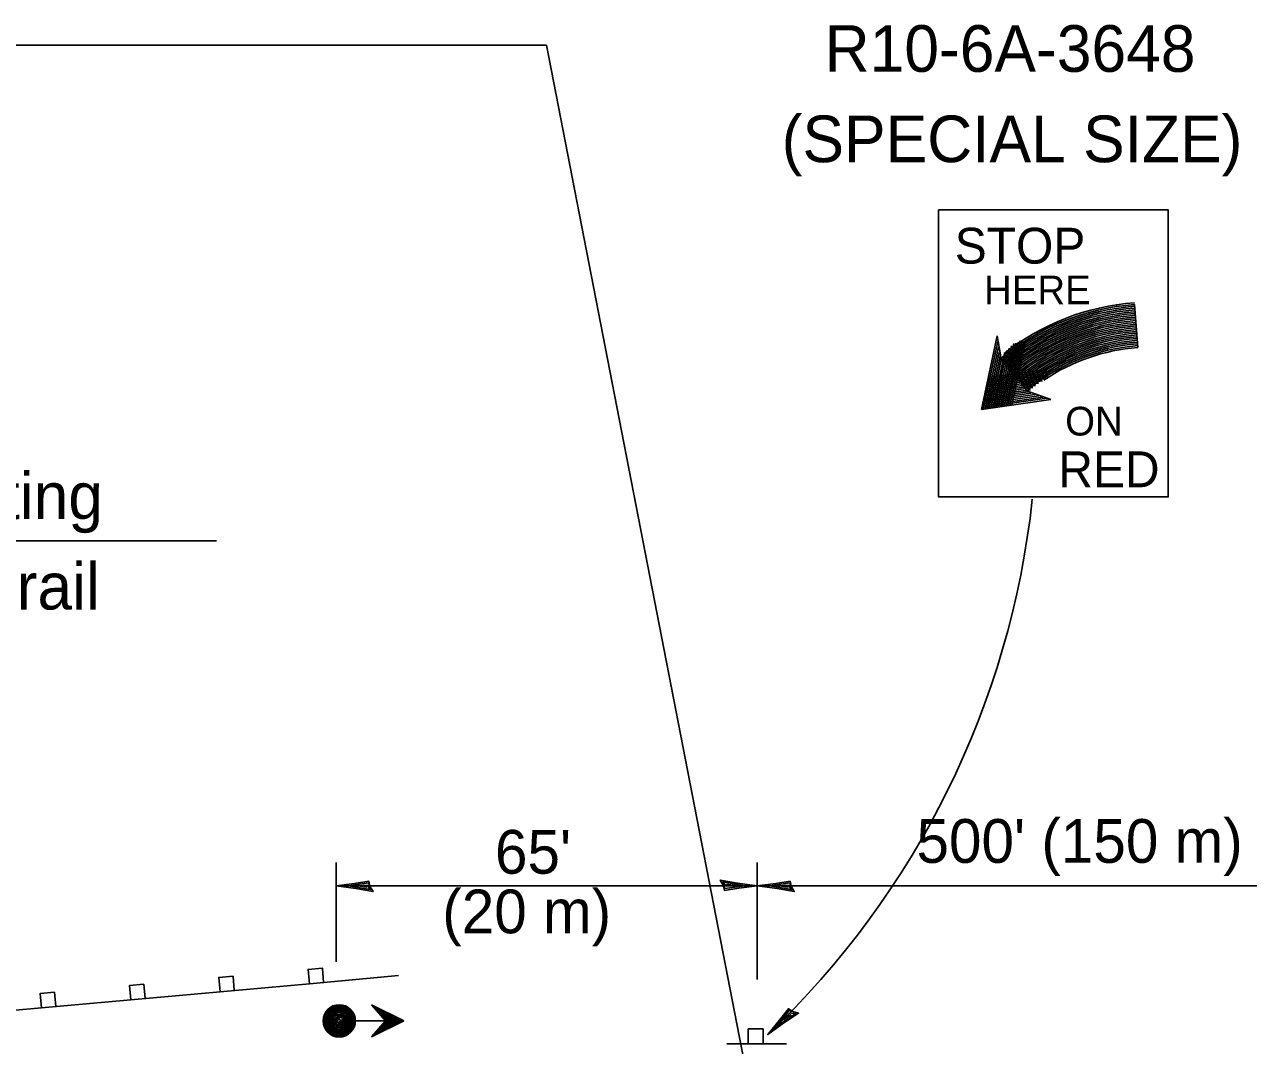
# Model space of a CAD drawing. Extents: x 52832 to 54215, y 64481 to 66497.
# Drawn here: x 53205.8 to 53264.1, y 66318.6 to 66367.2 of the extents above; entities that cross this region are included whole.
import ezdxf

# ---------------------------------------------------------------- set-up
doc = ezdxf.new("R2010")
doc.units = 0
for name, color, linetype in [('Design_EX_Roadway Dimensions', 7, 'Continuous'), ('Stage_Construction Traffic Control', 7, 'Continuous'), ('Topo_Guardrail', 7, 'Continuous')]:
    doc.layers.add(name, color=color, linetype=linetype)

msp = doc.modelspace()

# ---------------------------------------------------------------- linework, layer by layer
at = {"layer": 'Design_EX_Roadway Dimensions'}
for p, q in [((53167.192, 66366.259), (53230.677, 66366.259)), ((53230.677, 66366.259), (53240.308, 66316.788)), ((53192.202, 66342.674), (53214.963, 66342.674)), ((53220.66, 66322.63), (53220.66, 66327.362)), ((53240.717, 66321.789), (53240.717, 66327.362)), ((53240.717, 66326.252), (53220.66, 66326.252)), ((53240.717, 66326.252), (53274.293, 66326.252))]:
    msp.add_line(p, q, dxfattribs=at)
for points in [[(53222.277, 66326.229), (53222.223, 66326.47), (53221.539, 66326.366), (53220.66, 66326.252), (53221.599, 66326.123), (53222.422, 66325.979), (53222.277, 66326.229), (53222.205, 66326.388), (53221.251, 66326.251), (53222.294, 66326.068), (53222.14, 66326.273), (53221.702, 66326.245), (53222.123, 66326.182)], [(53239.1, 66326.276), (53239.154, 66326.034), (53239.838, 66326.139), (53240.717, 66326.252), (53239.778, 66326.381), (53238.955, 66326.526), (53239.1, 66326.276), (53239.172, 66326.116), (53240.126, 66326.254), (53239.083, 66326.437), (53239.237, 66326.231), (53239.675, 66326.259), (53239.254, 66326.323)], [(53242.335, 66326.229), (53242.281, 66326.47), (53241.597, 66326.366), (53240.717, 66326.252), (53241.657, 66326.123), (53242.479, 66325.979), (53242.335, 66326.229), (53242.263, 66326.388), (53241.308, 66326.251), (53242.352, 66326.068), (53242.198, 66326.273), (53241.759, 66326.245), (53242.181, 66326.182)]]:
    msp.add_lwpolyline(points, dxfattribs=at)
at = {"layer": 'Stage_Construction Traffic Control'}
for p, q in [((53258.837, 66351.873), (53258.683, 66353.918)), ((53252.143, 66352.424), (53251.388, 66348.925)), ((53252.174, 66352.16), (53251.48, 66348.937)), ((53252.143, 66352.424), (53252.3, 66351.527)), ((53253.124, 66352.112), (53252.471, 66349.079)), ((53253.228, 66352.189), (53252.561, 66349.09)), ((53253.311, 66352.171), (53252.649, 66349.104)), ((53253.396, 66352.153), (53252.741, 66349.116)), ((53253.478, 66352.135), (53252.83, 66349.129)), ((53252.204, 66351.895), (53251.57, 66348.95)), ((53252.233, 66351.632), (53251.66, 66348.964)), ((53252.486, 66351.579), (53251.929, 66349.001)), ((53252.604, 66351.726), (53252.02, 66349.015)), ((53252.715, 66351.837), (53252.11, 66349.026)), ((53252.827, 66351.948), (53252.2, 66349.04)), ((53252.937, 66352.055), (53252.29, 66349.053)), ((53252.3, 66351.527), (53252.3, 66351.396)), ((53253.03, 66352.084), (53252.379, 66349.065)), ((53252.265, 66351.368), (53251.749, 66348.975)), ((53252.365, 66351.429), (53251.839, 66348.989)), ((53251.619, 66349.992), (53254.554, 66350.408)), ((53251.638, 66350.081), (53254.542, 66350.493)), ((53251.658, 66350.169), (53254.529, 66350.577)), ((53251.677, 66350.259), (53254.518, 66350.662)), ((53251.695, 66350.348), (53254.506, 66350.746)), ((53251.716, 66350.437), (53254.493, 66350.831)), ((53251.523, 66349.548), (53253.725, 66349.86)), ((53251.541, 66349.637), (53253.843, 66349.963)), ((53251.562, 66349.724), (53253.963, 66350.065)), ((53251.581, 66349.814), (53254.109, 66350.173)), ((53251.599, 66349.903), (53254.302, 66350.286)), ((53253.532, 66349.804), (53254.697, 66349.394)), ((53251.388, 66348.925), (53254.697, 66349.394)), ((53251.408, 66349.014), (53254.506, 66349.453)), ((53251.427, 66349.102), (53254.317, 66349.512)), ((53251.447, 66349.191), (53254.127, 66349.571)), ((53251.466, 66349.28), (53253.937, 66349.63)), ((53251.486, 66349.37), (53253.747, 66349.691)), ((53251.504, 66349.459), (53253.607, 66349.756)), ((53223.887, 66319.822), (53222.349, 66320.591)), ((53222.349, 66320.591), (53223.013, 66319.822)), ((53221.58, 66319.822), (53222.992, 66319.822)), ((53223.011, 66319.822), (53222.349, 66319.054)), ((53222.349, 66319.054), (53223.887, 66319.822)), ((53239.263, 66318.729), (53242.108, 66318.729))]:
    msp.add_line(p, q, dxfattribs=at)
for points in [[(53249.353, 66358.42), (53249.353, 66344.759), (53260.281, 66344.759), (53260.281, 66358.42)], [(53240.279, 66319.441), (53240.279, 66318.729), (53240.991, 66318.729), (53240.991, 66319.441)]]:
    msp.add_lwpolyline(points, close=True, dxfattribs=at)
for points in [[(53220.162, 66320.208), (53220.349, 66320.403), (53220.674, 66320.548), (53221.014, 66320.532), (53221.29, 66320.365), (53221.477, 66320.151), (53221.53, 66319.707), (53221.369, 66319.331), (53221.002, 66319.108), (53220.638, 66319.105), (53220.317, 66319.264), (53220.123, 66319.528), (53220.077, 66319.792), (53220.138, 66320.134), (53220.361, 66320.351), (53220.667, 66320.495), (53220.984, 66320.487), (53221.194, 66320.355), (53221.441, 66320.161), (53221.477, 66319.872), (53221.466, 66319.588), (53221.346, 66319.36), (53220.99, 66319.144), (53220.64, 66319.141), (53220.325, 66319.288), (53220.145, 66319.539), (53220.113, 66319.792), (53220.169, 66320.125), (53220.385, 66320.328), (53220.667, 66320.448), (53220.984, 66320.448), (53221.23, 66320.295), (53221.417, 66320.14), (53221.428, 66319.864), (53221.446, 66319.62), (53221.309, 66319.392), (53220.973, 66319.188), (53220.64, 66319.188), (53220.342, 66319.32), (53220.181, 66319.564), (53220.138, 66319.792), (53220.232, 66320.112), (53220.4, 66320.292), (53220.689, 66320.423), (53220.99, 66320.403), (53221.216, 66320.267), (53221.349, 66320.116), (53221.385, 66319.9), (53221.405, 66319.636), (53221.278, 66319.467), (53220.965, 66319.248), (53220.64, 66319.248), (53220.353, 66319.367), (53220.217, 66319.607), (53220.162, 66319.804), (53220.281, 66320.079), (53220.427, 66320.255), (53220.71, 66320.38), (53220.984, 66320.367), (53221.188, 66320.236), (53221.309, 66320.088), (53221.346, 66319.864), (53221.358, 66319.647), (53221.237, 66319.504), (53220.954, 66319.296), (53220.65, 66319.288), (53220.378, 66319.403), (53220.242, 66319.624), (53220.232, 66319.824), (53220.313, 66320.068), (53220.421, 66320.219), (53220.725, 66320.338), (53220.954, 66320.316), (53221.158, 66320.199), (53221.262, 66320.068), (53221.313, 66319.847), (53221.309, 66319.656), (53221.201, 66319.528), (53220.929, 66319.331), (53220.64, 66319.335), (53220.385, 66319.452), (53220.278, 66319.632), (53220.281, 66319.847), (53220.366, 66320.04), (53220.463, 66320.172), (53220.725, 66320.302), (53220.941, 66320.283), (53221.106, 66320.176), (53221.206, 66320.064), (53221.273, 66319.943), (53221.285, 66319.851), (53221.273, 66319.69), (53221.158, 66319.552), (53220.99, 66319.428), (53220.841, 66319.38), (53220.625, 66319.403), (53220.434, 66319.467), (53220.306, 66319.668), (53220.325, 66319.84), (53220.414, 66320.032), (53220.546, 66320.176)], [(53220.546, 66320.176), (53220.737, 66320.267), (53220.937, 66320.231), (53221.106, 66320.068), (53221.201, 66319.972), (53221.237, 66319.84), (53221.201, 66319.707), (53221.134, 66319.588), (53220.997, 66319.5), (53220.817, 66319.432), (53220.674, 66319.432), (53220.531, 66319.467), (53220.445, 66319.575), (53220.338, 66319.826), (53220.472, 66320.032), (53220.631, 66320.163), (53220.769, 66320.208), (53220.954, 66320.172), (53221.075, 66320.027), (53221.143, 66319.883), (53221.122, 66319.762), (53221.058, 66319.636), (53220.929, 66319.559), (53220.774, 66319.522), (53220.638, 66319.522), (53220.434, 66319.668), (53220.385, 66319.826), (53220.493, 66319.966), (53220.595, 66320.079), (53220.721, 66320.127), (53220.918, 66320.116), (53221.045, 66320.055), (53221.129, 66319.972), (53221.165, 66319.887), (53221.145, 66319.683), (53221.081, 66319.607), (53220.941, 66319.528), (53220.769, 66319.5), (53220.614, 66319.5), (53220.493, 66319.5), (53220.398, 66319.564), (53220.338, 66319.679), (53220.463, 66319.815), (53220.497, 66319.947), (53220.618, 66320.04), (53220.829, 66320.088), (53220.997, 66320.064), (53221.069, 66319.959), (53221.075, 66319.86), (53221.045, 66319.743), (53220.973, 66319.656), (53220.817, 66319.607), (53220.678, 66319.6), (53220.497, 66319.69), (53220.485, 66319.775), (53220.521, 66319.887), (53220.701, 66319.979), (53220.854, 66320.055), (53220.984, 66320.008), (53221.026, 66319.911), (53221.014, 66319.815), (53220.954, 66319.719), (53220.71, 66319.656), (53220.531, 66319.743), (53220.546, 66319.847), (53220.701, 66319.936), (53220.882, 66319.996), (53220.973, 66319.923), (53220.941, 66319.811), (53220.746, 66319.756), (53220.614, 66319.775), (53220.835, 66319.923), (53220.854, 66319.84), (53220.893, 66319.743), (53220.697, 66319.726), (53220.582, 66319.826), (53220.714, 66319.887)], [(53222.444, 66320.517), (53223.814, 66319.815), (53222.444, 66319.123), (53223.045, 66319.824), (53222.473, 66320.482), (53223.734, 66319.815), (53222.541, 66319.202), (53223.079, 66319.824), (53222.576, 66320.403), (53223.642, 66319.824), (53222.648, 66319.301), (53223.132, 66319.824), (53222.688, 66320.312), (53223.568, 66319.815), (53222.773, 66319.403), (53223.154, 66319.824), (53222.795, 66320.222), (53223.5, 66319.824), (53222.874, 66319.486), (53223.189, 66319.824), (53222.893, 66320.134), (53223.427, 66319.824), (53222.977, 66319.578), (53223.211, 66319.815), (53223.007, 66320.044), (53223.362, 66319.824), (53223.097, 66319.665), (53223.226, 66319.815), (53223.132, 66319.937), (53223.303, 66319.826), (53223.189, 66319.747), (53223.233, 66319.824), (53223.211, 66319.869), (53223.261, 66319.824), (53223.237, 66319.804)], [(53242.408, 66320.265), (53242.202, 66320.402), (53241.779, 66319.855), (53241.22, 66319.167), (53241.989, 66319.721), (53242.685, 66320.183), (53242.408, 66320.265), (53242.246, 66320.331), (53241.648, 66319.574), (53242.531, 66320.159), (53242.278, 66320.202), (53241.98, 66319.88), (53242.329, 66320.125)]]:
    msp.add_lwpolyline(points, dxfattribs=at)
msp.add_circle((53220.812, 66319.822), 0.768, dxfattribs=at)
for centre, radius, start, end in [((53259.534, 66342.633), 11.316, 94.31109, 129.92261), ((53259.534, 66342.633), 11.316, 94.31109, 129.92261), ((53259.534, 66342.633), 11.402, 94.31034, 128.24844), ((53259.534, 66342.633), 11.231, 94.31109, 129.92261), ((53259.534, 66342.633), 11.146, 94.31109, 129.92261), ((53259.534, 66342.633), 11.06, 94.31109, 129.92261), ((53259.534, 66342.633), 10.975, 94.31109, 129.92261), ((53259.534, 66342.633), 10.889, 94.31109, 129.92261), ((53259.534, 66342.633), 10.804, 94.31109, 129.92261), ((53259.534, 66342.633), 10.719, 94.31109, 129.92261), ((53259.534, 66342.633), 10.633, 94.31109, 129.92261), ((53259.534, 66342.633), 10.548, 94.31109, 129.92261), ((53259.534, 66342.633), 10.463, 94.31109, 129.92261), ((53259.534, 66342.633), 10.377, 94.31109, 129.92261), ((53259.534, 66342.633), 10.292, 94.31109, 129.92261), ((53259.534, 66342.633), 10.206, 94.31109, 129.92261), ((53259.534, 66342.633), 10.121, 94.31109, 129.92261), ((53259.534, 66342.633), 10.036, 94.31109, 129.92261), ((53259.534, 66342.633), 9.95, 94.31109, 129.92261), ((53259.534, 66342.633), 9.865, 94.31109, 129.92261), ((53259.534, 66342.633), 9.779, 94.31109, 129.92261), ((53259.534, 66342.633), 9.694, 94.31109, 129.92261), ((53259.534, 66342.633), 9.609, 94.31109, 129.92261), ((53259.534, 66342.633), 9.523, 94.31109, 129.92261), ((53259.534, 66342.633), 9.438, 94.31109, 129.92261), ((53259.534, 66342.633), 9.353, 94.31109, 129.92261), ((53259.534, 66342.633), 9.267, 94.31009, 123.97014), ((53259.534, 66342.633), 11.402, 129.64966, 129.92261), ((53212.779, 66349.073), 41.27, 313.56064, 353.84552)]:
    msp.add_arc(centre, radius, start, end, dxfattribs=at)
at = {"layer": 'Topo_Guardrail'}
for points in [[(53219.39, 66321.591), (53215.138, 66321.205), (53215.076, 66321.886), (53215.757, 66321.947), (53215.818, 66321.268)], [(53223.641, 66321.975), (53219.39, 66321.591), (53219.329, 66322.271), (53220.009, 66322.332), (53220.07, 66321.652)], [(53215.138, 66321.205), (53210.886, 66320.824), (53210.825, 66321.502), (53211.505, 66321.563), (53211.567, 66320.883)], [(53206.634, 66320.438), (53202.383, 66320.054), (53202.322, 66320.734), (53203.002, 66320.796), (53203.063, 66320.116)], [(53210.886, 66320.824), (53206.634, 66320.438), (53206.573, 66321.118), (53207.253, 66321.18), (53207.315, 66320.501)]]:
    msp.add_lwpolyline(points, dxfattribs=at)

# ---------------------------------------------------------------- texts
at = {"layer": 'Design_EX_Roadway Dimensions'}
for s, height, p in [('Existing', 2.2197, (53199.173, 66343.702)), ('guard rail', 2.2197, (53197.041, 66339.401)), ("500' (150 m)", 2.08095, (53248.297, 66327.344)), (" 65'", 2.081, (53227.456, 66326.826)), ('(20 m)', 2.081, (53225.72, 66323.991))]:
    msp.add_text(s, height=height, dxfattribs=at).set_placement(p)
at = {"layer": 'Stage_Construction Traffic Control'}
for s, height, p in [('R10-6A-3648', 2.21968, (53243.925, 66364.993)), ('(SPECIAL SIZE)', 2.21968, (53241.88, 66360.692)), ('STOP', 1.7076, (53250.119, 66355.863)), ('HERE', 1.3661, (53251.516, 66353.926)), ('ON', 1.3661, (53255.377, 66347.683)), ('RED', 1.7076, (53255.05, 66345.221))]:
    msp.add_text(s, height=height, dxfattribs=at).set_placement(p)

doc.saveas('drawing.dxf')
